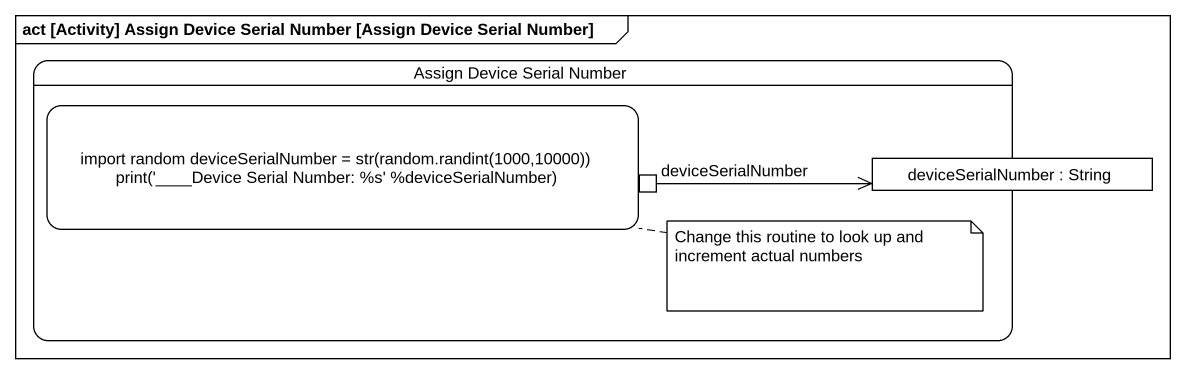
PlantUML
@startuml
mainframe act [Activity] Assign Device Serial Number [Assign Device Serial Number]
hide empty description
state "Assign Device Serial Number" as Assign_Device_Serial_Number {
  state "import random deviceSerialNumber = str(random.randint(1000,10000)) print('~__~__Device Serial Number: %s' %deviceSerialNumber)" as import_random {
    state deviceSerialNumber <<outputPin>>
  }
  state "deviceSerialNumber : String" as deviceSerialNumber_2 <<object>>
}
deviceSerialNumber -right-> deviceSerialNumber_2
note right of import_random : Change this routine to look up and increment actual numbers
@enduml
